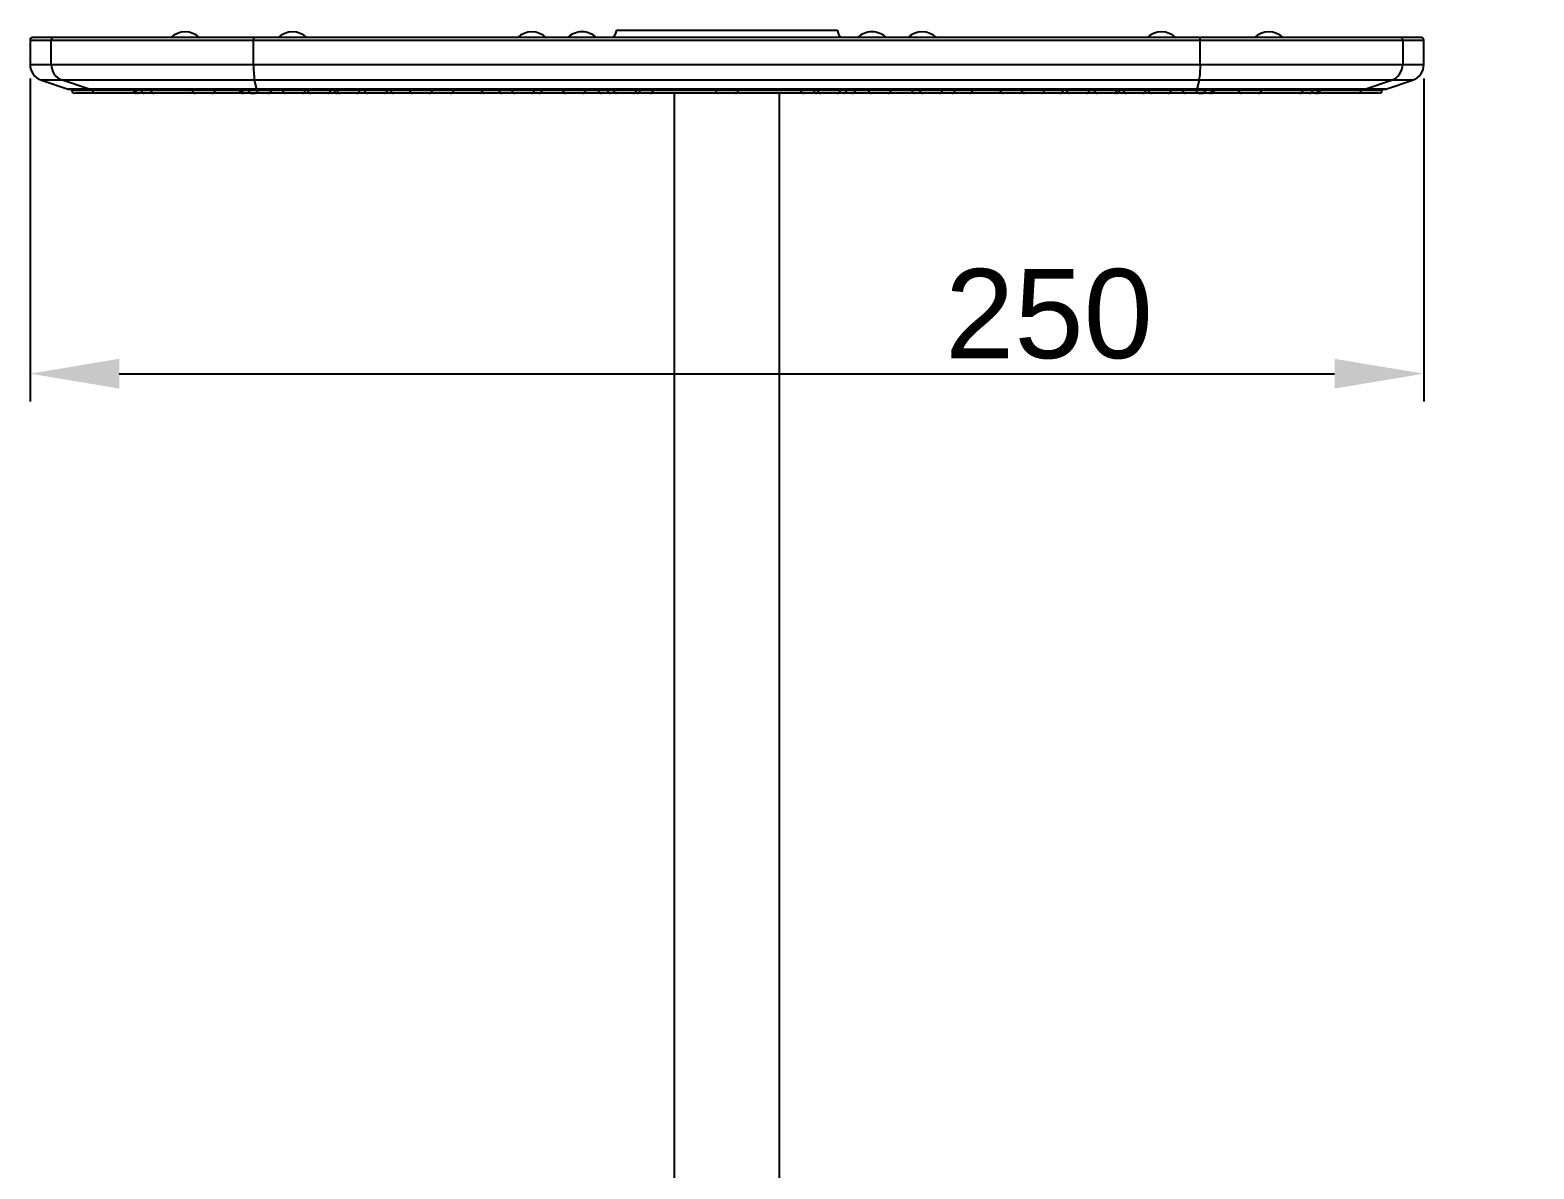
# Model space of a CAD drawing. Header units: millimetres. Extents: x 6110 to 6704, y -2661 to -1821.
# Drawn here: x 6276.7 to 6344.1, y -2158.8 to -2107.7 of the extents above; entities that cross this region are included whole.
import ezdxf

# ---------------------------------------------------------------- set-up
doc = ezdxf.new("R2010")
doc.units = ezdxf.units.MM
doc.header["$LTSCALE"] = 0.1
doc.layers.get('0').update_dxf_attribs({"lineweight": 15})
doc.layers.add('DIM', color=3, linetype='Continuous', lineweight=9)
doc.styles.get("Standard").update_dxf_attribs({"font": 'arial.ttf'})
doc.dimstyles.new('ISO-25', dxfattribs={"dimtxt": 2.5, "dimasz": 2.5, "dimexe": 1.25, "dimexo": 0.625, "dimtad": 1, "dimlfac": 5, "dimtxsty": 'Standard', "dimcen": 2.5, "dimadec": 0, "dimazin": 0, "dimtfac": 1, "dimtmove": 0, "dimatfit": 3, "dimfxl": 0, "dimarcsym": 0})

# ---------------------------------------------------------------- blocks, each defined once
blk = doc.blocks.new('*D37')
at = {"layer": 'Defpoints', "color": 0}
for p in [(6276.702, -2109.27), (6339.202, -2109.27), (6339.202, -2123.136)]:
    blk.add_point(p, dxfattribs=at)
at = {"layer": 'DIM', "color": 0, "lineweight": -2}
for p, q in [((6276.702, -2109.895), (6276.702, -2124.386)), ((6339.202, -2109.895), (6339.202, -2124.386)), ((6280.702, -2123.136), (6335.202, -2123.136))]:
    blk.add_line(p, q, dxfattribs=at)
at = {"layer": 'DIM', "color": 0}
for points in [[(6280.702, -2122.469), (6280.702, -2123.803), (6276.702, -2123.136)], [(6335.202, -2122.469), (6335.202, -2123.803), (6339.202, -2123.136)]]:
    blk.add_solid(points, dxfattribs=at)
at = {"layer": 'DIM', "color": 0, "insert": (6322.394, -2120.469), "char_height": 4, "attachment_point": 5}
blk.add_mtext('250', dxfattribs=at)
blk = doc.blocks.new('*D49')
at = {"layer": 'Defpoints', "color": 0}
for p in [(6307.952, -2080.75), (6411.492, -2580.443), (6420.327, -2580.443)]:
    blk.add_point(p, dxfattribs=at)
at = {"layer": 'DIM', "color": 0, "lineweight": -2}
for p, q in [((6308.577, -2080.75), (6421.577, -2080.75)), ((6420.327, -2084.75), (6420.327, -2576.443)), ((6412.117, -2580.443), (6421.577, -2580.443))]:
    blk.add_line(p, q, dxfattribs=at)
at = {"layer": 'DIM', "color": 0}
for points in [[(6419.66, -2084.75), (6420.993, -2084.75), (6420.327, -2080.75)], [(6419.66, -2576.443), (6420.993, -2576.443), (6420.327, -2580.443)]]:
    blk.add_solid(points, dxfattribs=at)
at = {"layer": 'DIM', "color": 0, "insert": (6417.079, -2330.597), "char_height": 4, "attachment_point": 5, "rotation": 90}
blk.add_mtext('(2280)', dxfattribs=at)

msp = doc.modelspace()

# ---------------------------------------------------------------- linework, layer by layer
at = {"linetype": 'Continuous', "lineweight": 25}
for p, q in [((6302.9999, -2107.7309), (6312.904, -2107.7309)), ((6276.7019, -2108.1855), (6276.7019, -2109.2699)), ((6276.7019, -2108.1855), (6277.6495, -2108.1855)), ((6277.6495, -2108.1855), (6286.7246, -2108.1855)), ((6277.6495, -2109.2699), (6277.6495, -2108.1855)), ((6286.7246, -2108.1855), (6329.1793, -2108.1855)), ((6286.7246, -2109.2699), (6286.7246, -2108.1855)), ((6329.1793, -2109.2699), (6329.1793, -2108.1855)), ((6329.1793, -2108.1855), (6338.2544, -2108.1855)), ((6338.2544, -2108.1855), (6338.2544, -2109.2699)), ((6338.2544, -2108.1855), (6339.2019, -2108.1855)), ((6339.2019, -2109.2699), (6339.2019, -2108.1855)), ((6276.7019, -2109.2699), (6277.6495, -2109.2699)), ((6277.6495, -2109.2699), (6286.7246, -2109.2699)), ((6286.7246, -2109.2699), (6329.1793, -2109.2699)), ((6329.1793, -2109.2699), (6338.2544, -2109.2699)), ((6338.2544, -2109.2699), (6339.2019, -2109.2699)), ((6277.2148, -2109.9814), (6278.4124, -2110.3806)), ((6278.1585, -2109.9814), (6277.2148, -2109.9814)), ((6286.7682, -2109.9814), (6278.1585, -2109.9814)), ((6279.347, -2110.3806), (6278.1585, -2109.9814)), ((6329.1357, -2109.9814), (6286.7682, -2109.9814)), ((6286.8699, -2110.3806), (6286.7682, -2109.9814)), ((6329.034, -2110.3806), (6329.1357, -2109.9814)), ((6337.7454, -2109.9814), (6329.1357, -2109.9814)), ((6336.5569, -2110.3806), (6337.7454, -2109.9814)), ((6337.4915, -2110.3806), (6338.6891, -2109.9814)), ((6338.6891, -2109.9814), (6337.7454, -2109.9814)), ((6279.347, -2110.3806), (6278.4124, -2110.3806)), ((6278.4519, -2110.387), (6279.3863, -2110.387)), ((6278.5769, -2110.387), (6278.5769, -2110.4355)), ((6279.5103, -2110.4355), (6278.5769, -2110.4355)), ((6286.8699, -2110.3806), (6279.347, -2110.3806)), ((6279.3863, -2110.387), (6286.8732, -2110.387)), ((6279.5103, -2110.4355), (6279.5103, -2110.387)), ((6286.8838, -2110.4355), (6279.5103, -2110.4355)), ((6329.034, -2110.3806), (6286.8699, -2110.3806)), ((6286.8838, -2110.4355), (6286.8838, -2110.3806)), ((6329.0201, -2110.4355), (6286.8838, -2110.4355)), ((6305.5894, -2110.5605), (6305.5894, -2160.8748)), ((6310.3144, -2160.8748), (6310.3144, -2110.5605)), ((6329.0201, -2110.4355), (6329.0201, -2110.3806)), ((6336.3936, -2110.4355), (6329.0201, -2110.4355)), ((6329.0307, -2110.387), (6336.5176, -2110.387)), ((6336.5569, -2110.3806), (6329.034, -2110.3806)), ((6336.3936, -2110.4355), (6336.3936, -2110.387)), ((6337.3269, -2110.4355), (6336.3936, -2110.4355)), ((6336.5176, -2110.387), (6337.4519, -2110.387)), ((6337.4915, -2110.3806), (6336.5569, -2110.3806)), ((6337.3269, -2110.4355), (6337.3269, -2110.387))]:
    msp.add_line(p, q, dxfattribs=at)
for centre, radius, start, end in [((6276.8269, -2108.1855), 0.125, 90, 180), ((6277.7741, -2108.185), 0.1245, 90.218826, 180.217167), ((6283.6558, -2108.748), 0.9375, 45.584691, 134.415309), ((6287.1006, -2108.1544), 0.3773, 165.57647, 184.716929), ((6288.4705, -2108.748), 0.9375, 45.584691, 134.415309), ((6299.2019, -2108.748), 0.9375, 45.584691, 134.415309), ((6301.4519, -2108.748), 0.9375, 90, 134.415309), ((6301.4519, -2108.748), 0.9375, 45.584691, 90), ((6302.5019, -2107.6855), 0.5, 311.144294, 354.784091), ((6313.4019, -2107.6855), 0.5, 185.215909, 229.620883), ((6314.4519, -2108.748), 0.9375, 90, 134.415309), ((6314.4519, -2108.748), 0.9375, 45.584691, 90), ((6316.7019, -2108.748), 0.9375, 45.584691, 134.415309), ((6327.4334, -2108.748), 0.9375, 45.584691, 134.415309), ((6328.8033, -2108.1544), 0.3773, 355.283071, 14.42353), ((6332.2481, -2108.748), 0.9375, 45.584691, 134.415309), ((6338.1298, -2108.185), 0.1245, 359.782833, 89.781174), ((6339.0769, -2108.1855), 0.125, 0, 90), ((6277.4519, -2109.2699), 0.75, 180, 251.565051), ((6278.399, -2109.2716), 0.7495, 179.872094, 251.279835), ((6290.7625, -2109.3799), 4.0393, 178.439845, 188.564322), ((6325.1414, -2109.3799), 4.0393, 351.435678, 1.560155), ((6337.5049, -2109.2716), 0.7495, 288.720165, 0.127906), ((6338.4519, -2109.2699), 0.75, 288.434949, 0), ((6278.4519, -2110.262), 0.125, 251.565051, 270), ((6278.7019, -2110.4355), 0.125, 180, 270), ((6279.6349, -2110.4359), 0.1245, 179.782833, 269.781174), ((6281.472, -2110.4355), 0.125, 187.494717, 270), ((6281.5594, -2110.4355), 0.125, 187.494717, 270), ((6281.8212, -2110.4355), 0.125, 187.494717, 270), ((6282.2572, -2110.4355), 0.125, 187.494717, 270), ((6284.1118, -2110.4355), 0.125, 187.494717, 270), ((6284.8716, -2110.4355), 0.125, 270, 352.505283), ((6286.222, -2110.4355), 0.125, 187.494717, 270), ((6286.3246, -2110.4355), 0.125, 187.494717, 270), ((6286.6319, -2110.4355), 0.125, 187.494717, 270), ((6287.2598, -2110.4665), 0.3773, 175.283071, 194.42353), ((6287.3918, -2110.4355), 0.125, 270, 352.505283), ((6288.1604, -2110.4355), 0.125, 187.494717, 270), ((6288.9203, -2110.4355), 0.125, 270, 352.505283), ((6289.2886, -2110.4355), 0.125, 187.494717, 270), ((6290.0484, -2110.4355), 0.125, 270, 352.505283), ((6290.472, -2110.4355), 0.125, 187.494717, 270), ((6290.5964, -2110.4355), 0.125, 187.494717, 270), ((6291.3562, -2110.4355), 0.125, 270, 352.505283), ((6291.8302, -2110.4355), 0.125, 187.494717, 270), ((6292.59, -2110.4355), 0.125, 270, 352.505283), ((6293.0058, -2110.4355), 0.125, 187.494717, 270), ((6293.8538, -2110.4355), 0.125, 187.494717, 270), ((6294.6136, -2110.4355), 0.125, 270, 352.505283), ((6294.8129, -2110.4355), 0.125, 217.161833, 270), ((6295.5727, -2110.4355), 0.125, 270, 352.505283), ((6297.072, -2110.4355), 0.125, 187.494717, 270), ((6297.857, -2110.4355), 0.125, 187.494717, 270), ((6298.4238, -2110.4355), 0.125, 187.494717, 270), ((6299.1837, -2110.4355), 0.125, 270, 352.505283), ((6299.5319, -2110.4355), 0.125, 270, 352.505283), ((6300.722, -2110.4355), 0.125, 187.494717, 270), ((6301.4819, -2110.4355), 0.125, 270, 352.505283), ((6302.322, -2110.4355), 0.125, 187.494717, 270), ((6302.7145, -2110.4355), 0.125, 187.494717, 270), ((6302.997, -2110.4355), 0.125, 187.494717, 270), ((6303.7569, -2110.4355), 0.125, 270, 352.505283), ((6303.9319, -2110.4355), 0.125, 270, 352.505283), ((6304.5151, -2110.4355), 0.125, 270, 352.505283), ((6307.572, -2110.4355), 0.125, 187.494717, 270), ((6308.3319, -2110.4355), 0.125, 270, 352.505283), ((6311.3888, -2110.4355), 0.125, 187.494717, 270), ((6311.972, -2110.4355), 0.125, 187.494717, 270), ((6312.147, -2110.4355), 0.125, 187.494717, 270), ((6312.9069, -2110.4355), 0.125, 270, 352.505283), ((6313.1894, -2110.4355), 0.125, 270, 352.505283), ((6313.5819, -2110.4355), 0.125, 270, 352.505283), ((6314.422, -2110.4355), 0.125, 187.494717, 270), ((6315.1819, -2110.4355), 0.125, 270, 352.505283), ((6316.372, -2110.4355), 0.125, 187.494717, 270), ((6316.7202, -2110.4355), 0.125, 187.494717, 270), ((6317.4801, -2110.4355), 0.125, 270, 352.505283), ((6318.0469, -2110.4355), 0.125, 270, 352.505283), ((6318.8319, -2110.4355), 0.125, 270, 352.505283), ((6320.3312, -2110.4355), 0.125, 187.494717, 270), ((6321.091, -2110.4355), 0.125, 270, 324.417004), ((6321.2902, -2110.4355), 0.125, 187.494717, 270), ((6322.0501, -2110.4355), 0.125, 270, 352.505283), ((6322.8981, -2110.4355), 0.125, 270, 352.505283), ((6323.3139, -2110.4355), 0.125, 187.494717, 270), ((6324.0737, -2110.4355), 0.125, 270, 352.505283), ((6324.5477, -2110.4355), 0.125, 187.494717, 270), ((6325.3075, -2110.4355), 0.125, 270, 352.505283), ((6325.4319, -2110.4355), 0.125, 270, 352.505283), ((6325.8555, -2110.4355), 0.125, 187.494717, 270), ((6326.6153, -2110.4355), 0.125, 270, 352.505283), ((6326.9836, -2110.4355), 0.125, 187.494717, 270), ((6327.7435, -2110.4355), 0.125, 270, 352.505283), ((6328.5121, -2110.4355), 0.125, 187.494717, 270), ((6328.6441, -2110.4665), 0.3773, 345.57647, 4.716929), ((6329.272, -2110.4355), 0.125, 270, 352.505283), ((6329.5793, -2110.4355), 0.125, 270, 352.505283), ((6329.6819, -2110.4355), 0.125, 270, 352.505283), ((6331.0323, -2110.4355), 0.125, 187.494717, 270), ((6331.7921, -2110.4355), 0.125, 270, 352.505283), ((6333.6467, -2110.4355), 0.125, 270, 352.505283), ((6334.0827, -2110.4355), 0.125, 270, 352.505283), ((6334.3445, -2110.4355), 0.125, 270, 352.505283), ((6334.4319, -2110.4355), 0.125, 270, 352.505283), ((6336.269, -2110.4359), 0.1245, 270.218826, 0.217167), ((6337.2019, -2110.4355), 0.125, 270, 0), ((6337.4519, -2110.262), 0.125, 270, 288.434949)]:
    msp.add_arc(centre, radius, start, end, dxfattribs=at)
for points, knots in [([(6277.7736, -2108.0605), (6277.5536, -2108.0605), (6277.1133, -2108.0605), (6276.8373, -2108.0605), (6276.858, -2108.0605), (6276.8649, -2108.0605)], [0, 0, 0, 0, 0.3996036, 0.7997982, 1, 1, 1, 1]), ([(6286.7353, -2108.0605), (6286.3829, -2108.0605), (6285.6701, -2108.0605), (6284.6144, -2108.0605), (6283.3902, -2108.0605), (6282.0479, -2108.0605), (6280.8412, -2108.0605), (6279.9211, -2108.0605), (6279.2406, -2108.0605), (6278.5949, -2108.0605), (6278.0478, -2108.0605), (6277.8637, -2108.0605), (6277.7736, -2108.0605)], [0, 0, 0, 0, 0.07908316, 0.15999656, 0.24262277, 0.37030893, 0.49998494, 0.58646898, 0.67236723, 0.75753159, 0.88141515, 1, 1, 1, 1]), ([(6329.1686, -2108.0605), (6326.344, -2108.0605), (6320.6956, -2108.0605), (6312.2005, -2108.0605), (6303.7035, -2108.0605), (6295.2083, -2108.0605), (6289.5599, -2108.0605), (6286.7353, -2108.0605)], [0, 0, 0, 0, 0.2000137, 0.3999706, 0.6000284, 0.7999848, 1, 1, 1, 1]), ([(6338.1303, -2108.0605), (6338.0758, -2108.0605), (6337.9655, -2108.0605), (6337.6514, -2108.0605), (6337.1474, -2108.0605), (6336.3584, -2108.0605), (6335.3414, -2108.0605), (6334.3104, -2108.0605), (6333.3492, -2108.0605), (6332.1702, -2108.0605), (6330.776, -2108.0605), (6329.6966, -2108.0605), (6329.1686, -2108.0605)], [0, 0, 0, 0, 0.0790832, 0.1599966, 0.2426228, 0.3703089, 0.4999849, 0.586469, 0.6723672, 0.7575316, 0.8814152, 1, 1, 1, 1]), ([(6339.039, -2108.0605), (6339.0459, -2108.0605), (6339.0666, -2108.0605), (6338.7906, -2108.0605), (6338.3503, -2108.0605), (6338.1303, -2108.0605)], [0, 0, 0, 0, 0.20019325, 0.60039353, 1, 1, 1, 1]), ([(6279.6344, -2110.5605), (6279.4177, -2110.5605), (6278.984, -2110.5605), (6278.7121, -2110.5605), (6278.7325, -2110.5605), (6278.7394, -2110.5605)], [0, 0, 0, 0, 0.3996036, 0.7997981, 1, 1, 1, 1]), ([(6286.8945, -2110.5605), (6286.4668, -2110.5605), (6285.5923, -2110.5605), (6284.3165, -2110.5605), (6283.097, -2110.5605), (6281.9972, -2110.5605), (6281.069, -2110.5605), (6280.3565, -2110.5605), (6279.8567, -2110.5605), (6279.7074, -2110.5605), (6279.6344, -2110.5605)], [0, 0, 0, 0, 0.118625, 0.2425506, 0.37028, 0.5, 0.62972, 0.7574494, 0.881375, 1, 1, 1, 1]), ([(6286.6319, -2110.5605), (6286.6371, -2110.5605), (6286.645, -2110.5605), (6286.6921, -2110.5605), (6286.7418, -2110.5605), (6286.7815, -2110.5605), (6286.8057, -2110.5605), (6286.807, -2110.5605)], [0, 0, 0, 0, 0.3757019, 0.5799407, 0.784533, 0.988772, 1, 1, 1, 1]), ([(6329.0094, -2110.5605), (6326.206, -2110.5605), (6320.6, -2110.5605), (6312.1686, -2110.5605), (6303.7354, -2110.5605), (6295.304, -2110.5605), (6289.6979, -2110.5605), (6286.8945, -2110.5605)], [0, 0, 0, 0, 0.2000137, 0.3999705, 0.6000284, 0.7999848, 1, 1, 1, 1]), ([(6336.2695, -2110.5605), (6336.1965, -2110.5605), (6336.0472, -2110.5605), (6335.5474, -2110.5605), (6334.8349, -2110.5605), (6333.9067, -2110.5605), (6332.8069, -2110.5605), (6331.5874, -2110.5605), (6330.3116, -2110.5605), (6329.4371, -2110.5605), (6329.0094, -2110.5605)], [0, 0, 0, 0, 0.118625, 0.2425506, 0.37028, 0.5, 0.62972, 0.7574494, 0.881375, 1, 1, 1, 1]), ([(6329.0969, -2110.5605), (6329.0982, -2110.5605), (6329.1224, -2110.5605), (6329.1621, -2110.5605), (6329.2118, -2110.5605), (6329.2589, -2110.5605), (6329.2668, -2110.5605), (6329.272, -2110.5605)], [0, 0, 0, 0, 0.01122798, 0.21546699, 0.42005928, 0.62429813, 1, 1, 1, 1]), ([(6337.1645, -2110.5605), (6337.1714, -2110.5605), (6337.1918, -2110.5605), (6336.9199, -2110.5605), (6336.4862, -2110.5605), (6336.2695, -2110.5605)], [0, 0, 0, 0, 0.20019318, 0.60039351, 1, 1, 1, 1])]:
    msp.add_open_spline(points, degree=3, knots=knots, dxfattribs=at)

# ---------------------------------------------------------------- dimensions: what is measured, and where the dimension line sits
at = {"layer": 'DIM'}
dim = msp.add_linear_dim(base=(6420.3266, -2580.4433), p1=(6307.9519, -2080.7498), p2=(6411.4918, -2580.4433), angle=90, text='(2280)', dimstyle='ISO-25', override={"dimtxt": 4, "dimasz": 4, "dimlfac": 4, "dimadec": 1, "dimfxl": 1.25}, dxfattribs=at)
dim.commit()
dim.dimension.update_dxf_attribs({"geometry": '*D49', "text_midpoint": (6420.3266, -2330.5966), "dimtype": 160})
dim = msp.add_linear_dim(base=(6339.2019, -2123.1359), p1=(6276.7019, -2109.2699), p2=(6339.2019, -2109.2699), dimstyle='ISO-25', override={"dimtxt": 4, "dimasz": 4, "dimlfac": 4, "dimadec": 1, "dimfxl": 1.25}, dxfattribs=at)
dim.commit()
dim.dimension.update_dxf_attribs({"geometry": '*D37', "text_midpoint": (6322.3943, -2123.1359), "dimtype": 160})

doc.saveas('drawing.dxf')
